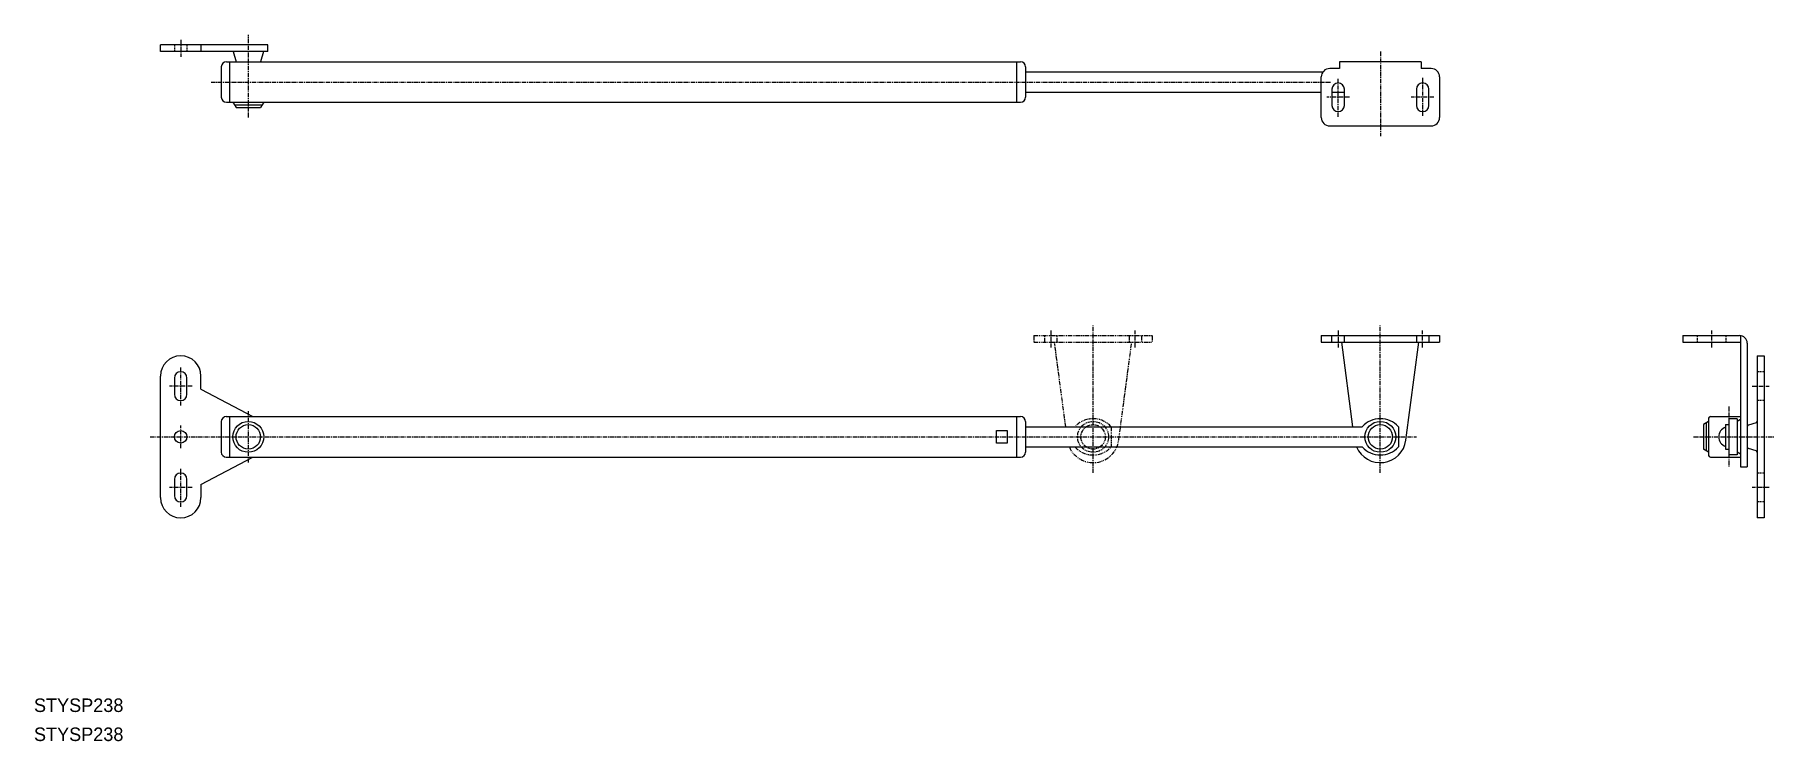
# Model space of a CAD drawing. Extents: x 0 to 515, y 0 to 209.
import ezdxf

# ---------------------------------------------------------------- set-up
doc = ezdxf.new("R2010")
doc.units = 0
for name, pattern in [('CENTER', [2, 1.25, -0.25, 0.25, -0.25]), ('DASHED', [0.75, 0.5, -0.25]), ('PHANTOM', [2.5, 1.25, -0.25, 0.25, -0.25, 0.25, -0.25])]:
    doc.linetypes.add(name, pattern=pattern)
doc.layers.get('0').update_dxf_attribs({"linetype": 'CONTINUOUS'})
doc.layers.add('CENTER', color=1, linetype='CENTER')

msp = doc.modelspace()

# ---------------------------------------------------------------- linework, layer by layer
at = {"color": 7, "linetype": 'CONTINUOUS'}
for p, q in [((69.24, 206.14), (37.42, 206.14)), ((37.42, 204.14), (37.42, 206.14)), ((49.42, 206.14), (49.42, 204.14)), ((69.24, 204.14), (69.24, 206.14)), ((69.24, 204.14), (37.42, 204.14)), ((56.94, 201.14), (291.94, 201.14)), ((57.98, 189.14), (57.98, 201.14)), ((58.95, 204.14), (59.88, 201.14)), ((67.93, 204.14), (67, 201.14)), ((290.9, 189.14), (290.9, 201.14)), ((410.54, 201.14), (386.34, 201.14)), ((386.34, 201.14), (386.34, 199.14)), ((410.54, 201.14), (410.54, 199.14)), ((55.44, 199.64), (55.44, 190.64)), ((293.44, 199.64), (293.44, 190.64)), ((293.44, 198.14), (381.44, 198.14)), ((380.94, 184.64), (380.94, 196.64)), ((386.34, 199.14), (383.44, 199.14)), ((413.44, 199.14), (410.54, 199.14)), ((415.94, 196.64), (415.94, 184.64)), ((293.44, 192.14), (380.94, 192.14)), ((384.09, 193.04), (384.09, 188.24)), ((384.09, 192.14), (387.79, 192.14)), ((385.94, 194.89), (385.94, 194.89)), ((387.79, 188.24), (387.79, 193.04)), ((409.09, 193.04), (409.09, 188.24)), ((412.79, 188.24), (412.79, 193.04)), ((56.94, 189.14), (291.94, 189.14)), ((58.86, 189.14), (59.82, 187.64)), ((59.34, 188.39), (67.54, 188.39)), ((59.82, 187.64), (67.06, 187.64)), ((68.02, 189.14), (67.06, 187.64)), ((385.94, 186.39), (385.94, 186.39)), ((383.44, 182.14), (413.44, 182.14)), ((380.92, 120.08), (415.92, 120.08)), ((380.92, 120.08), (380.92, 118.08)), ((415.92, 120.08), (415.92, 118.08)), ((487.98, 120.08), (504.73, 120.08)), ((487.98, 120.08), (487.98, 118.08)), ((504.98, 120.07), (504.98, 81.21)), ((380.92, 118.08), (415.92, 118.08)), ((390.32, 93.08), (387, 118.08)), ((405.99, 89.05), (409.84, 118.08)), ((487.98, 118.08), (504.98, 118.08)), ((506.98, 117.83), (506.98, 81.21)), ((509.98, 114.08), (509.98, 66.08)), ((509.98, 114.08), (511.98, 114.08)), ((511.98, 114.08), (511.98, 66.08)), ((37.42, 72.08), (37.42, 108.08)), ((41.57, 107.48), (41.57, 102.68)), ((45.27, 102.68), (45.27, 107.48)), ((49.42, 104.2), (49.42, 108.08)), ((49.42, 104.2), (64.73, 96.08)), ((55.42, 94.58), (55.42, 85.58)), ((56.92, 96.08), (291.92, 96.08)), ((57.96, 84.08), (57.96, 96.08)), ((290.88, 84.08), (290.88, 96.08)), ((293.42, 94.58), (293.42, 85.58)), ((293.42, 93.08), (393.07, 93.08)), ((403.77, 93.08), (403.77, 87.08)), ((495.58, 94.66), (494.08, 93.7)), ((494.08, 93.7), (494.08, 86.46)), ((494.83, 94.18), (494.83, 85.98)), ((495.58, 95.58), (495.58, 84.58)), ((496.08, 96.08), (504.98, 96.08)), ((500.58, 93.7), (501.58, 93.7)), ((500.58, 93.7), (500.58, 86.46)), ((503.98, 95.45), (501.58, 95.45)), ((501.58, 95.45), (501.58, 84.71)), ((503.98, 95.45), (503.98, 84.71)), ((504.98, 95.21), (503.98, 94.63)), ((509.63, 94.26), (507.33, 93.55)), ((284.88, 92), (287.95, 92)), ((284.88, 88.16), (284.88, 92)), ((287.95, 88.16), (284.88, 88.16)), ((287.95, 92), (287.95, 88.16)), ((49.42, 75.96), (64.73, 84.08)), ((56.92, 84.08), (291.92, 84.08)), ((293.42, 87.08), (393.07, 87.08)), ((495.58, 85.5), (494.08, 86.46)), ((496.08, 84.08), (504.98, 84.08)), ((500.58, 86.46), (501.58, 86.46)), ((503.98, 84.71), (501.58, 84.71)), ((504.98, 84.95), (503.98, 85.53)), ((509.63, 85.89), (507.33, 86.61)), ((41.57, 77.48), (41.57, 72.68)), ((45.27, 72.68), (45.27, 77.48)), ((504.98, 81.21), (506.98, 81.21)), ((49.42, 75.96), (49.42, 72.08)), ((511.98, 66.08), (509.98, 66.08))]:
    msp.add_line(p, q, dxfattribs=at)
at = {"color": 3, "linetype": 'DASHED'}
for p, q in [((41.57, 206.14), (41.57, 204.14)), ((45.27, 206.14), (45.27, 204.14)), ((492.23, 118.08), (492.23, 120.08)), ((500.73, 118.08), (500.73, 120.08)), ((511.98, 109.33), (509.98, 109.33)), ((511.98, 100.83), (509.98, 100.83)), ((511.98, 79.33), (509.98, 79.33)), ((511.98, 70.83), (509.98, 70.83))]:
    msp.add_line(p, q, dxfattribs=at)
at = {"color": 3, "linetype": 'PHANTOM'}
for p, q in [((295.92, 120.08), (330.92, 120.08)), ((295.92, 120.08), (295.92, 118.08)), ((299.09, 118.08), (299.09, 120.08)), ((302.79, 118.08), (302.79, 120.08)), ((324.09, 120.08), (324.09, 118.08)), ((327.79, 120.08), (327.79, 118.08)), ((330.92, 120.08), (330.92, 118.08)), ((295.92, 118.08), (330.92, 118.08)), ((305.32, 93.08), (302, 118.08)), ((320.99, 89.05), (324.84, 118.08)), ((318.77, 93.08), (318.77, 87.08))]:
    msp.add_line(p, q, dxfattribs=at)
at = {"color": 3, "linetype": 'CONTINUOUS'}
for p, q in [((384.09, 118.08), (384.09, 120.08)), ((387.79, 118.08), (387.79, 120.08)), ((409.09, 120.08), (409.09, 118.08)), ((412.79, 120.08), (412.79, 118.08))]:
    msp.add_line(p, q, dxfattribs=at)
at = {"color": 7, "linetype": 'CONTINUOUS'}
for centre, radius in [((63.42, 90.08), 4.58), ((63.42, 90.08), 3.62), ((398.42, 90.08), 4.58), ((398.42, 90.08), 3.62), ((43.42, 90.08), 1.85)]:
    msp.add_circle(centre, radius, dxfattribs=at)
at = {"color": 3, "linetype": 'PHANTOM'}
for radius in [4.58, 3.62]:
    msp.add_circle((313.42, 90.08), radius, dxfattribs=at)
at = {"color": 7, "linetype": 'CONTINUOUS'}
for centre, radius, start, end in [((56.94, 199.64), 1.5, 90, 180), ((291.94, 199.64), 1.5, 0, 90), ((383.44, 196.64), 2.5, 90, 180), ((413.44, 196.64), 2.5, 0, 90), ((56.94, 190.64), 1.5, 180, 270), ((291.94, 190.64), 1.5, 270, 0), ((385.94, 193.04), 1.85, 90, 180), ((385.94, 193.04), 1.85, 0, 90), ((410.94, 193.04), 1.85, 90, 180), ((410.94, 193.04), 1.85, 0, 90), ((385.94, 188.24), 1.85, 180, 270), ((385.94, 188.24), 1.85, 270, 0), ((410.94, 188.24), 1.85, 180, 270), ((410.94, 188.24), 1.85, 270, 0), ((383.44, 184.64), 2.5, 180, 270), ((413.44, 184.64), 2.5, 270, 0), ((504.73, 117.83), 2.25, 0, 90), ((43.42, 108.08), 6, 0, 180), ((43.42, 107.48), 1.85, 90, 180), ((43.42, 107.48), 1.85, 0, 90), ((43.42, 102.68), 1.85, 180, 270), ((43.42, 102.68), 1.85, 270, 0), ((56.92, 94.58), 1.5, 90, 180), ((291.92, 94.58), 1.5, 0, 90), ((398.42, 88.23), 7.22, 42.2142, 137.7858), ((496.08, 95.58), 0.5, 90, 180), ((501.58, 90.08), 3, 109.4712, 250.5288), ((507.48, 93.07), 0.5, 107.2782, 180), ((509.48, 94.74), 0.5, 287.2782, 0), ((398.42, 90.08), 7.64, 203.1207, 352.238), ((56.92, 85.58), 1.5, 180, 270), ((291.92, 85.58), 1.5, 270, 0), ((398.42, 91.93), 7.22, 222.2142, 317.7858), ((496.08, 84.58), 0.5, 180, 270), ((507.48, 87.09), 0.5, 180, 252.7218), ((509.48, 85.42), 0.5, 0, 72.7218), ((43.42, 77.48), 1.85, 90, 180), ((43.42, 77.48), 1.85, 0, 90), ((43.42, 72.08), 6, 180, 0), ((43.42, 72.68), 1.85, 180, 270), ((43.42, 72.68), 1.85, 270, 0)]:
    msp.add_arc(centre, radius, start, end, dxfattribs=at)
at = {"color": 3, "linetype": 'PHANTOM'}
for centre, radius, start, end in [((313.42, 88.23), 7.22, 42.2142, 137.7858), ((313.42, 90.08), 7.64, 203.1207, 352.238), ((313.42, 91.93), 7.22, 222.2142, 317.7858)]:
    msp.add_arc(centre, radius, start, end, dxfattribs=at)
at = {"layer": 'CENTER', "color": 1, "linetype": 'CENTER'}
for p, q in [((43.42, 207.64), (43.42, 202.64)), ((63.44, 184.64), (63.44, 209.14)), ((398.44, 204.14), (398.44, 179.14)), ((385.94, 184.89), (385.94, 196.39)), ((410.94, 196.39), (410.94, 184.89)), ((52.44, 195.14), (383.94, 195.14)), ((389.29, 190.64), (382.59, 190.64)), ((414.29, 190.64), (407.59, 190.64)), ((300.92, 121.58), (300.92, 116.58)), ((313.42, 79.44), (313.42, 123.08)), ((325.92, 116.58), (325.92, 121.58)), ((385.92, 121.58), (385.92, 116.58)), ((398.42, 79.44), (398.42, 123.08)), ((410.92, 116.58), (410.92, 121.58)), ((496.48, 116.58), (496.48, 121.58)), ((43.42, 99.33), (43.42, 110.83)), ((46.77, 105.08), (40.07, 105.08)), ((508.48, 105.08), (513.48, 105.08)), ((501.58, 99.08), (501.58, 81.08)), ((43.42, 86.73), (43.42, 93.43)), ((63.42, 97.66), (63.42, 82.5)), ((34.42, 90.08), (409.13, 90.08)), ((491.08, 90.08), (514.98, 90.08)), ((43.42, 69.33), (43.42, 80.83)), ((46.77, 75.08), (40.07, 75.08)), ((513.48, 75.08), (508.48, 75.08))]:
    msp.add_line(p, q, dxfattribs=at)

# ---------------------------------------------------------------- texts
at = {"color": 7, "linetype": 'CONTINUOUS'}
for p in [(0, 8.6), (0, 0)]:
    msp.add_text('STYSP238', height=4, dxfattribs=at).set_placement(p)

doc.saveas('drawing.dxf')
